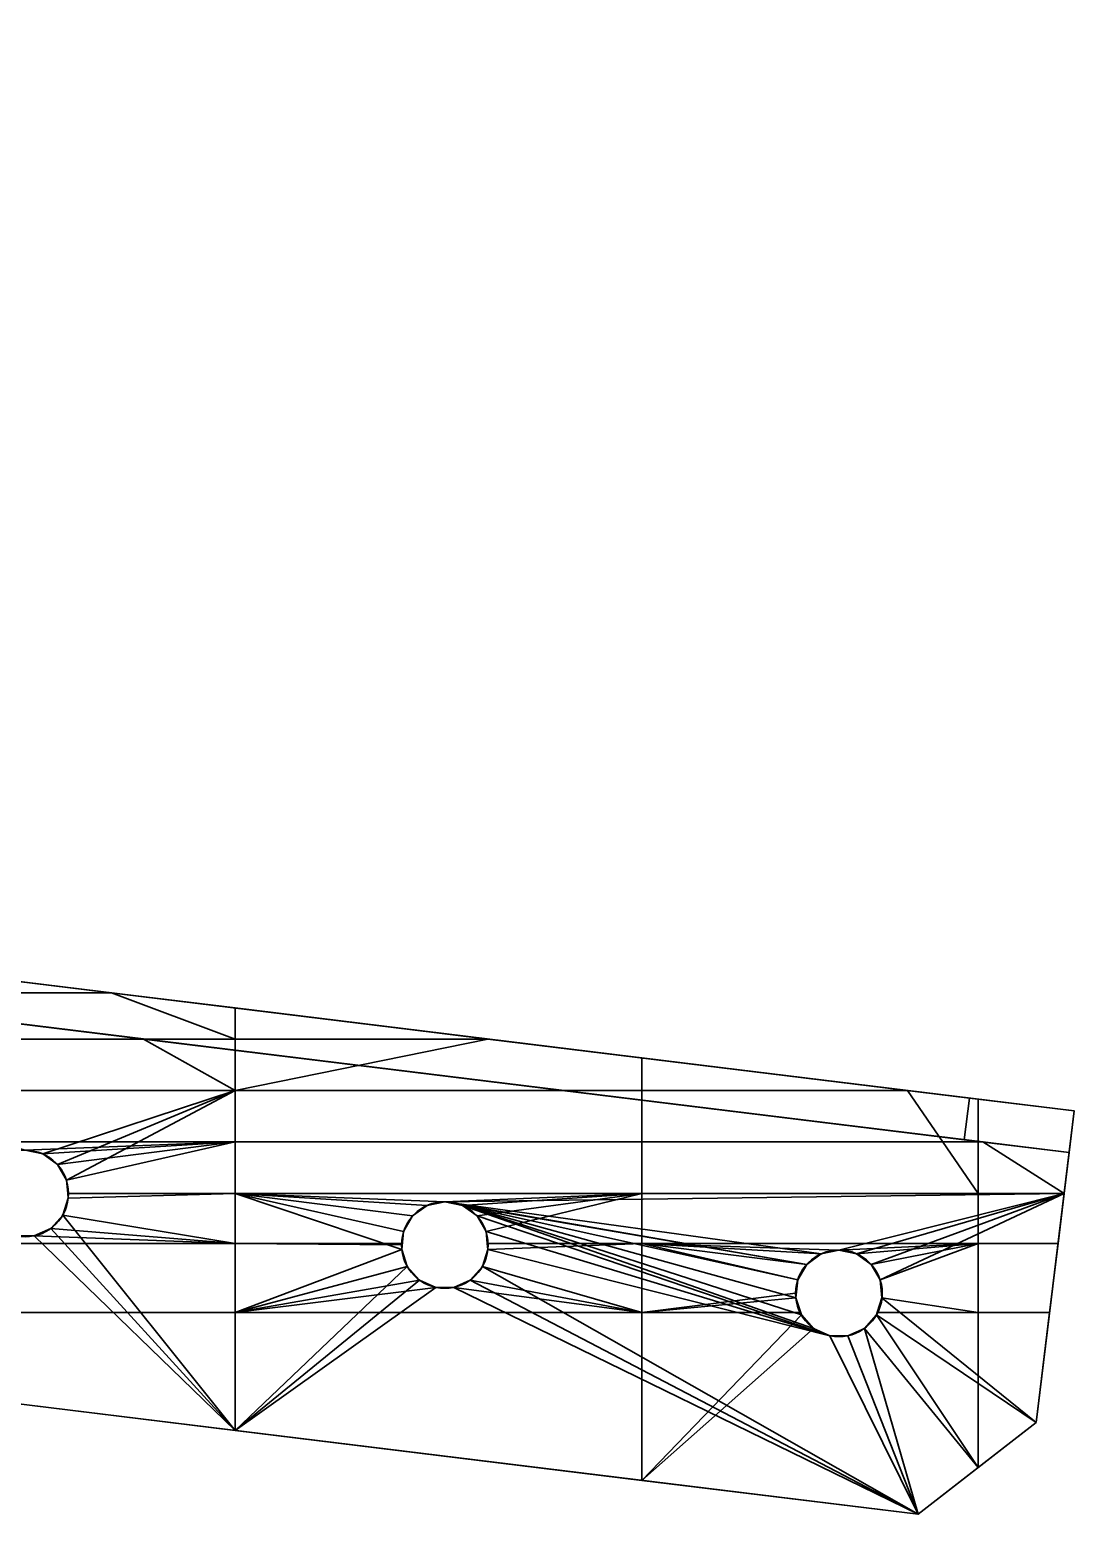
# Model space of a CAD drawing. Header units: millimetres. Extents: x 0 to 419, y 0 to 190.
# Drawn here: x 369.9 to 419.4, y 119.4 to 189.7 of the extents above; entities that cross this region are included whole.
import ezdxf

# ---------------------------------------------------------------- set-up
doc = ezdxf.new("R2010")
doc.units = ezdxf.units.MM
doc.layers.add('1', color=7, linetype='Continuous', true_color=0xffffff)

# ---------------------------------------------------------------- blocks, each defined once
blk = doc.blocks.new('UG_SURFACE_001')
at = {"layer": '1', "color": 252, "linetype": 'Continuous', "lineweight": 35}
for points in [[(254.704952, 158.726171, 3.5), (2.492546, 189.693958, 16.5), (7.492546, 189.08003, 21.500001), (414.399207, 139.11818, 21.500001)], [(414.157271, 137.147874, 21.500001), (414.399207, 139.11818, 21.500001), (7.492546, 189.08003, 21.500001), (7.492546, 187.080026, 21.500001)], [(101.747163, 175.507024, 5.5), (419.120014, 136.538535, 16.5), (414.157271, 137.147874, 21.500001), (7.492546, 187.080026, 21.500001)], [(419.120014, 136.538535, 16.5), (101.747163, 175.507024, 5.5), (117.274627, 173.60048, 5.5)], [(419.120014, 136.538535, 16.5), (117.274627, 173.60048, 5.5), (121.598087, 173.069626, 5.5)], [(419.120014, 136.538535, 16.5), (121.598087, 173.069626, 5.5), (141.199008, 170.66294, 5.5)], [(141.199008, 170.66294, 5.5), (156.976476, 168.725714, 5.5), (419.120014, 136.538535, 16.5)], [(419.120014, 136.538535, 16.5), (156.976476, 168.725714, 5.5), (161.549926, 168.164164, 5.5)], [(419.120014, 136.538535, 16.5), (161.549926, 168.164164, 5.5), (176.827401, 166.288331, 5.5)], [(176.827401, 166.288331, 5.5), (194.642231, 164.100945, 5.5), (419.120014, 136.538535, 16.5)], [(419.120014, 136.538535, 16.5), (194.642231, 164.100945, 5.5), (201.001778, 163.320079, 5.5)], [(201.001778, 163.320079, 5.5), (216.529235, 161.41355, 5.5), (419.120014, 136.538535, 16.5)], [(419.120014, 136.538535, 16.5), (216.529235, 161.41355, 5.5), (220.852703, 160.882697, 5.5)], [(220.852703, 160.882697, 5.5), (240.703627, 158.445314, 5.5), (419.120014, 136.538535, 16.5)], [(419.120014, 136.538535, 16.5), (240.703627, 158.445314, 5.5), (256.231099, 156.538785, 5.5)], [(414.399207, 139.11818, 21.500001), (260.30454, 158.038616, 3.5), (254.704952, 158.726171, 3.5)], [(414.399207, 139.11818, 21.500001), (272.519767, 156.538785, 3.5), (260.30454, 158.038616, 3.5)], [(419.120014, 136.538535, 16.5), (256.231099, 156.538785, 5.5), (260.30454, 156.038627, 5.5)], [(260.30454, 156.038627, 5.5), (276.082009, 154.101387, 5.5), (419.120014, 136.538535, 16.5)], [(414.399207, 139.11818, 21.500001), (280.655473, 155.53984, 3.5), (272.519767, 156.538785, 3.5)], [(414.399207, 139.11818, 21.500001), (292.370707, 154.101387, 3.5), (280.655473, 155.53984, 3.5)], [(419.120014, 136.538535, 16.5), (276.082009, 154.101387, 5.5), (295.932919, 151.664004, 5.5)], [(414.399207, 139.11818, 21.500001), (300.256401, 153.133154, 3.5), (292.370707, 154.101387, 3.5)], [(414.399207, 139.11818, 21.500001), (312.221617, 151.664004, 3.5), (300.256401, 153.133154, 3.5)], [(419.120014, 136.538535, 16.5), (295.932919, 151.664004, 5.5), (300.256401, 151.13315, 5.5)], [(300.256401, 151.13315, 5.5), (313.747764, 149.476618, 5.5), (419.120014, 136.538535, 16.5)], [(414.399207, 139.11818, 21.500001), (320.107311, 150.695771, 3.5), (312.221617, 151.664004, 3.5)], [(414.399207, 139.11818, 21.500001), (351.923466, 146.789238, 3.5), (320.107311, 150.695771, 3.5)], [(419.120014, 136.538535, 16.5), (313.747764, 149.476618, 5.5), (320.107311, 148.695767, 5.5)], [(419.120014, 136.538535, 16.5), (320.107311, 148.695767, 5.5), (339.958251, 146.258384, 5.5)], [(419.120014, 136.538535, 16.5), (339.958251, 146.258384, 5.5), (357.521802, 144.101843, 5.5)], [(414.399207, 139.11818, 21.500001), (359.80916, 145.82099, 3.5), (351.923466, 146.789238, 3.5)], [(373.81047, 144.101843, 3.5), (359.80916, 144.101843, 3.5), (359.80916, 145.82099, 3.5)], [(414.399207, 139.11818, 21.500001), (373.81047, 144.101843, 3.5), (359.80916, 145.82099, 3.5)], [(419.120014, 136.538535, 16.5), (357.521802, 144.101843, 5.5), (359.80916, 143.820986, 5.5)], [(379.66007, 141.914457, 3.5), (359.80916, 141.914457, 3.5), (359.80916, 144.101843, 3.5), (373.81047, 144.101843, 3.5)], [(373.81047, 144.101843, 3.5), (379.66007, 143.383607, 3.5), (379.66007, 141.914457, 3.5)], [(414.399207, 139.11818, 21.500001), (379.66007, 143.383607, 3.5), (373.81047, 144.101843, 3.5)], [(359.80916, 143.820986, 5.5), (359.80916, 141.914457, 5.5), (375.336617, 141.914457, 5.5)], [(419.120014, 136.538535, 16.5), (359.80916, 143.820986, 5.5), (375.336617, 141.914457, 5.5)], [(391.625315, 141.914457, 3.5), (379.66007, 141.914457, 3.5), (379.66007, 143.383607, 3.5)], [(414.399207, 139.11818, 21.500001), (391.625315, 141.914457, 3.5), (379.66007, 143.383607, 3.5)], [(359.80916, 141.914457, 3.5), (379.66007, 141.914457, 3.5), (379.66007, 139.477074, 3.5), (359.80916, 139.477074, 3.5)], [(375.336617, 141.914457, 5.5), (359.80916, 141.914457, 5.5), (359.80916, 139.477074, 5.5), (379.66007, 139.477074, 5.5)], [(379.66007, 139.477074, 5.5), (379.66007, 141.383603, 5.5), (375.336617, 141.914457, 5.5)], [(419.120014, 136.538535, 16.5), (375.336617, 141.914457, 5.5), (379.66007, 141.383603, 5.5)], [(379.66007, 139.477074, 3.5), (379.66007, 141.914457, 3.5), (391.625315, 141.914457, 3.5)], [(391.625315, 141.914457, 3.5), (398.906201, 141.020477, 3.5), (398.906201, 139.477074, 3.5), (379.66007, 139.477074, 3.5)], [(379.66007, 141.383603, 5.5), (379.66007, 139.477074, 5.5), (395.187557, 139.477074, 5.5)], [(419.120014, 136.538535, 16.5), (379.66007, 141.383603, 5.5), (395.187557, 139.477074, 5.5)], [(414.399207, 139.11818, 21.500001), (398.906201, 141.020477, 3.5), (391.625315, 141.914457, 3.5)], [(411.476254, 139.477074, 3.5), (398.906201, 139.477074, 3.5), (398.906201, 141.020477, 3.5)], [(414.399207, 139.11818, 21.500001), (411.476254, 139.477074, 3.5), (398.906201, 141.020477, 3.5)], [(370.568424, 136.475071, 3.5), (369.734615, 136.652291, 3.5), (359.80916, 139.477074, 3.5), (379.66007, 139.477074, 3.5)], [(379.66007, 137.039676, 5.5), (379.66007, 139.477074, 5.5), (359.80916, 139.477074, 5.5), (359.80916, 137.039676, 5.5)], [(379.66007, 139.477074, 3.5), (371.25808, 135.97402, 3.5), (370.568424, 136.475071, 3.5)], [(371.684283, 135.235786, 3.5), (371.25808, 135.97402, 3.5), (379.66007, 139.477074, 3.5)], [(379.66007, 139.477074, 3.5), (379.66007, 134.602293, 3.5), (371.750861, 134.602293, 3.5), (371.684283, 135.235786, 3.5)], [(379.66007, 139.477074, 3.5), (398.906201, 139.477074, 3.5), (398.906201, 134.602293, 3.5), (379.66007, 134.602293, 3.5)], [(395.187557, 139.477074, 5.5), (379.66007, 139.477074, 5.5), (379.66007, 137.039676, 5.5), (415.038466, 137.039676, 5.5)], [(419.120014, 136.538535, 16.5), (395.187557, 139.477074, 5.5), (415.038466, 137.039676, 5.5)], [(414.81939, 134.602293, 3.5), (398.906201, 134.602293, 3.5), (398.906201, 139.477074, 3.5), (411.476254, 139.477074, 3.5)], [(411.476254, 139.477074, 3.5), (414.81939, 139.066577, 3.5), (414.81939, 134.602293, 3.5)], [(414.399207, 139.11818, 21.500001), (414.81939, 139.066577, 3.5), (411.476254, 139.477074, 3.5)], [(414.399207, 139.11818, 21.500001), (414.157271, 137.147874, 21.500001), (419.120014, 136.538535, 16.5), (419.361919, 138.508826, 16.5)], [(414.399207, 139.11818, 21.500001), (419.361919, 138.508826, 16.5), (419.361919, 138.508826, 3.5), (414.81939, 139.066577, 3.5)], [(419.361919, 138.508826, 3.5), (418.882281, 134.602293, 3.5), (414.81939, 134.602293, 3.5), (414.81939, 139.066577, 3.5)], [(418.882281, 134.602293, 3.5), (419.361919, 138.508826, 3.5), (419.120014, 136.538535, 5.5), (418.882281, 134.602293, 5.5)], [(419.361919, 138.508826, 3.5), (419.361919, 138.508826, 16.5), (419.120014, 136.538535, 16.5), (419.120014, 136.538535, 5.5)], [(379.66007, 137.039676, 5.5), (359.80916, 137.039676, 5.5), (369.734615, 136.652291, 5.5)], [(369.734615, 136.652291, 5.5), (370.568424, 136.475071, 5.5), (379.66007, 137.039676, 5.5)], [(370.568424, 136.475071, 3.5), (370.568424, 136.475071, 5.5), (369.734615, 136.652291, 5.5), (369.734615, 136.652291, 3.5)], [(370.568424, 136.475071, 5.5), (371.25808, 135.97402, 5.5), (379.66007, 137.039676, 5.5)], [(371.25808, 135.97402, 3.5), (371.25808, 135.97402, 5.5), (370.568424, 136.475071, 5.5), (370.568424, 136.475071, 3.5)], [(379.66007, 137.039676, 5.5), (371.25808, 135.97402, 5.5), (371.684283, 135.235786, 5.5)], [(371.684283, 135.235786, 5.5), (371.750861, 134.602293, 5.5), (379.66007, 134.602293, 5.5), (379.66007, 137.039676, 5.5)], [(415.038466, 137.039676, 5.5), (379.66007, 137.039676, 5.5), (379.66007, 134.602293, 5.5), (418.882281, 134.602293, 5.5)], [(418.882281, 134.602293, 5.5), (419.120014, 136.538535, 5.5), (415.038466, 137.039676, 5.5)], [(415.038466, 137.039676, 5.5), (419.120014, 136.538535, 5.5), (419.120014, 136.538535, 16.5)], [(371.684283, 135.235786, 3.5), (371.684283, 135.235786, 5.5), (371.25808, 135.97402, 5.5), (371.25808, 135.97402, 3.5)], [(371.750861, 134.602293, 5.5), (371.684283, 135.235786, 5.5), (371.684283, 135.235786, 3.5), (371.750861, 134.602293, 3.5)], [(379.66007, 134.602293, 3.5), (379.66007, 132.239178, 3.5), (371.509969, 133.577302, 3.5), (371.773392, 134.388015, 3.5)], [(371.773392, 134.388015, 5.5), (371.509969, 133.577302, 5.5), (379.66007, 123.383604, 5.5), (379.66007, 134.602293, 5.5)], [(371.509969, 133.577302, 3.5), (371.509969, 133.577302, 5.5), (371.773392, 134.388015, 5.5), (371.773392, 134.388015, 3.5)], [(371.773392, 134.388015, 3.5), (371.750861, 134.602293, 3.5), (379.66007, 134.602293, 3.5)], [(371.750861, 134.602293, 3.5), (371.773392, 134.388015, 3.5), (371.773392, 134.388015, 5.5), (371.750861, 134.602293, 5.5)], [(379.66007, 134.602293, 5.5), (371.750861, 134.602293, 5.5), (371.773392, 134.388015, 5.5)], [(379.66007, 134.602293, 3.5), (398.906201, 134.602293, 3.5), (389.585555, 134.214908, 3.5)], [(379.66007, 134.602293, 3.5), (388.06209, 133.536622, 3.5), (387.635887, 132.798389, 3.5)], [(389.585555, 134.214908, 3.5), (388.751745, 134.037673, 3.5), (379.66007, 134.602293, 3.5)], [(388.751745, 134.037673, 3.5), (388.06209, 133.536622, 3.5), (379.66007, 134.602293, 3.5)], [(387.635887, 132.798389, 3.5), (387.547314, 132.239178, 3.5), (379.66007, 132.239178, 3.5), (379.66007, 134.602293, 3.5)], [(418.882281, 134.602293, 5.5), (379.66007, 134.602293, 5.5), (389.585555, 134.214908, 5.5)], [(387.8102, 131.139904, 5.5), (387.546778, 131.950632, 5.5), (379.66007, 134.602293, 5.5), (379.66007, 123.383604, 5.5)], [(379.66007, 134.602293, 5.5), (388.06209, 133.536622, 5.5), (388.751745, 134.037673, 5.5)], [(387.546778, 131.950632, 5.5), (387.635887, 132.798389, 5.5), (379.66007, 134.602293, 5.5)], [(387.635887, 132.798389, 5.5), (388.06209, 133.536622, 5.5), (379.66007, 134.602293, 5.5)], [(388.751745, 134.037673, 5.5), (389.585555, 134.214908, 5.5), (379.66007, 134.602293, 5.5)], [(390.419364, 134.037673, 3.5), (389.585555, 134.214908, 3.5), (398.906201, 134.602293, 3.5)], [(389.585555, 134.214908, 5.5), (407.393038, 131.74881, 5.5), (408.226848, 131.926045, 5.5), (418.882281, 134.602293, 5.5)], [(398.906201, 134.602293, 3.5), (391.10899, 133.536622, 3.5), (390.419364, 134.037673, 3.5)], [(391.535223, 132.798389, 3.5), (391.10899, 133.536622, 3.5), (398.906201, 134.602293, 3.5)], [(398.906201, 134.602293, 3.5), (398.906201, 132.239178, 3.5), (391.593993, 132.239178, 3.5), (391.535223, 132.798389, 3.5)], [(398.906201, 134.602293, 3.5), (414.81939, 134.602293, 3.5), (414.81939, 132.239178, 3.5), (398.906201, 132.239178, 3.5)], [(418.882281, 134.602293, 5.5), (408.226848, 131.926045, 5.5), (409.060657, 131.74881, 5.5)], [(409.060657, 131.74881, 5.5), (409.750313, 131.247759, 5.5), (418.882281, 134.602293, 5.5)], [(418.882281, 134.602293, 5.5), (409.750313, 131.247759, 5.5), (410.176516, 130.509526, 5.5)], [(417.552054, 123.768605, 5.5), (418.882281, 134.602293, 5.5), (410.176516, 130.509526, 5.5), (410.265625, 129.661754, 5.5)], [(418.592125, 132.239178, 3.5), (414.81939, 132.239178, 3.5), (414.81939, 134.602293, 3.5), (418.882281, 134.602293, 3.5)], [(418.882281, 134.602293, 5.5), (417.552054, 123.768605, 5.5), (418.190777, 128.970474, 3.5), (418.592125, 132.239178, 3.5)], [(418.592125, 132.239178, 3.5), (418.882281, 134.602293, 3.5), (418.882281, 134.602293, 5.5)], [(379.66007, 132.239178, 3.5), (370.939583, 132.943809, 3.5), (371.509969, 133.577302, 3.5)], [(370.939583, 132.943809, 3.5), (370.939583, 132.943809, 5.5), (371.509969, 133.577302, 5.5), (371.509969, 133.577302, 3.5)], [(371.509969, 133.577302, 5.5), (370.939583, 132.943809, 5.5), (379.66007, 123.383604, 5.5)], [(388.06209, 133.536622, 3.5), (388.06209, 133.536622, 5.5), (387.635887, 132.798389, 5.5), (387.635887, 132.798389, 3.5)], [(388.751745, 134.037673, 3.5), (388.751745, 134.037673, 5.5), (388.06209, 133.536622, 5.5), (388.06209, 133.536622, 3.5)], [(389.585555, 134.214908, 3.5), (389.585555, 134.214908, 5.5), (388.751745, 134.037673, 5.5), (388.751745, 134.037673, 3.5)], [(390.419364, 134.037673, 3.5), (390.419364, 134.037673, 5.5), (389.585555, 134.214908, 5.5), (389.585555, 134.214908, 3.5)], [(406.703413, 131.247759, 5.5), (389.585555, 134.214908, 5.5), (390.419364, 134.037673, 5.5)], [(389.585555, 134.214908, 5.5), (406.703413, 131.247759, 5.5), (407.393038, 131.74881, 5.5)], [(391.10899, 133.536622, 3.5), (391.10899, 133.536622, 5.5), (390.419364, 134.037673, 5.5), (390.419364, 134.037673, 3.5)], [(390.419364, 134.037673, 5.5), (407.02191, 128.217563, 5.5), (406.451494, 128.851041, 5.5)], [(406.451494, 128.851041, 5.5), (406.188101, 129.661754, 5.5), (390.419364, 134.037673, 5.5)], [(406.188101, 129.661754, 5.5), (406.27718, 130.509526, 5.5), (390.419364, 134.037673, 5.5)], [(390.419364, 134.037673, 5.5), (406.27718, 130.509526, 5.5), (406.703413, 131.247759, 5.5)], [(407.800645, 127.870843, 5.5), (407.02191, 128.217563, 5.5), (390.419364, 134.037673, 5.5), (391.10899, 133.536622, 5.5)], [(391.535223, 132.798389, 3.5), (391.535223, 132.798389, 5.5), (391.10899, 133.536622, 5.5), (391.10899, 133.536622, 3.5)], [(407.800645, 127.870843, 5.5), (391.10899, 133.536622, 5.5), (391.535223, 132.798389, 5.5)], [(370.160848, 132.597089, 3.5), (370.939583, 132.943809, 3.5), (379.66007, 132.239178, 3.5)], [(370.160848, 132.597089, 3.5), (370.160848, 132.597089, 5.5), (370.939583, 132.943809, 5.5), (370.939583, 132.943809, 3.5)], [(379.66007, 123.383604, 5.5), (370.939583, 132.943809, 5.5), (370.160848, 132.597089, 5.5)], [(379.66007, 132.239178, 3.5), (359.80916, 132.239178, 3.5), (369.308412, 132.597089, 3.5), (370.160848, 132.597089, 3.5)], [(359.80916, 125.820994, 5.5), (379.66007, 123.383604, 5.5), (370.160848, 132.597089, 5.5), (369.308412, 132.597089, 5.5)], [(359.80916, 132.239178, 3.5), (379.66007, 132.239178, 3.5), (379.66007, 128.970474, 3.5), (359.80916, 128.970474, 3.5)], [(369.308412, 132.597089, 3.5), (369.308412, 132.597089, 5.5), (370.160848, 132.597089, 5.5), (370.160848, 132.597089, 3.5)], [(379.66007, 132.239178, 3.5), (387.547314, 132.239178, 3.5), (387.535542, 132.16491, 3.5)], [(387.535542, 132.16491, 3.5), (387.546778, 131.950632, 3.5), (379.66007, 128.970474, 3.5), (379.66007, 132.239178, 3.5)], [(387.535542, 132.16491, 3.5), (387.547314, 132.239178, 3.5), (387.546778, 131.950632, 5.5)], [(387.546778, 131.950632, 5.5), (387.546778, 131.950632, 3.5), (387.535542, 132.16491, 3.5)], [(387.635887, 132.798389, 5.5), (387.546778, 131.950632, 5.5), (387.547314, 132.239178, 3.5)], [(387.547314, 132.239178, 3.5), (387.635887, 132.798389, 3.5), (387.635887, 132.798389, 5.5)], [(398.906201, 132.239178, 3.5), (398.906201, 128.970474, 3.5), (391.360909, 131.139904, 3.5), (391.624302, 131.950632, 3.5)], [(391.624302, 131.950632, 5.5), (391.535223, 132.798389, 5.5), (391.535223, 132.798389, 3.5), (391.593993, 132.239178, 3.5)], [(407.800645, 127.870843, 5.5), (391.535223, 132.798389, 5.5), (391.624302, 131.950632, 5.5)], [(391.624302, 131.950632, 3.5), (391.593993, 132.239178, 3.5), (398.906201, 132.239178, 3.5)], [(391.593993, 132.239178, 3.5), (391.624302, 131.950632, 3.5), (391.624302, 131.950632, 5.5)], [(398.906201, 128.970474, 3.5), (398.906201, 132.239178, 3.5), (406.27718, 130.509526, 3.5), (406.176865, 129.876047, 3.5)], [(398.906201, 132.239178, 3.5), (414.81939, 132.239178, 3.5), (408.226848, 131.926045, 3.5)], [(398.906201, 132.239178, 3.5), (406.703413, 131.247759, 3.5), (406.27718, 130.509526, 3.5)], [(408.226848, 131.926045, 3.5), (407.393038, 131.74881, 3.5), (398.906201, 132.239178, 3.5)], [(407.393038, 131.74881, 3.5), (406.703413, 131.247759, 3.5), (398.906201, 132.239178, 3.5)], [(409.060657, 131.74881, 3.5), (408.226848, 131.926045, 3.5), (414.81939, 132.239178, 3.5)], [(414.81939, 132.239178, 3.5), (409.750313, 131.247759, 3.5), (409.060657, 131.74881, 3.5)], [(410.176516, 130.509526, 3.5), (409.750313, 131.247759, 3.5), (414.81939, 132.239178, 3.5)], [(410.265625, 129.661754, 3.5), (410.176516, 130.509526, 3.5), (414.81939, 132.239178, 3.5), (414.81939, 128.970474, 3.5)], [(418.190777, 128.970474, 3.5), (414.81939, 128.970474, 3.5), (414.81939, 132.239178, 3.5), (418.592125, 132.239178, 3.5)], [(387.546778, 131.950632, 3.5), (387.8102, 131.139904, 3.5), (379.66007, 128.970474, 3.5)], [(387.546778, 131.950632, 3.5), (387.546778, 131.950632, 5.5), (387.8102, 131.139904, 5.5), (387.8102, 131.139904, 3.5)], [(391.360909, 131.139904, 3.5), (391.360909, 131.139904, 5.5), (391.624302, 131.950632, 5.5), (391.624302, 131.950632, 3.5)], [(407.800645, 127.870843, 5.5), (391.624302, 131.950632, 5.5), (391.360909, 131.139904, 5.5), (411.979973, 119.415216, 5.5)], [(407.393038, 131.74881, 3.5), (407.393038, 131.74881, 5.5), (406.703413, 131.247759, 5.5), (406.703413, 131.247759, 3.5)], [(408.226848, 131.926045, 3.5), (408.226848, 131.926045, 5.5), (407.393038, 131.74881, 5.5), (407.393038, 131.74881, 3.5)], [(409.060657, 131.74881, 3.5), (409.060657, 131.74881, 5.5), (408.226848, 131.926045, 5.5), (408.226848, 131.926045, 3.5)], [(409.750313, 131.247759, 3.5), (409.750313, 131.247759, 5.5), (409.060657, 131.74881, 5.5), (409.060657, 131.74881, 3.5)], [(387.8102, 131.139904, 3.5), (388.380587, 130.506426, 3.5), (379.66007, 128.970474, 3.5)], [(379.66007, 123.383604, 5.5), (388.380587, 130.506426, 5.5), (387.8102, 131.139904, 5.5)], [(387.8102, 131.139904, 3.5), (387.8102, 131.139904, 5.5), (388.380587, 130.506426, 5.5), (388.380587, 130.506426, 3.5)], [(398.906201, 128.970474, 3.5), (390.790492, 130.506426, 3.5), (391.360909, 131.139904, 3.5)], [(390.790492, 130.506426, 3.5), (390.790492, 130.506426, 5.5), (391.360909, 131.139904, 5.5), (391.360909, 131.139904, 3.5)], [(391.360909, 131.139904, 5.5), (390.790492, 130.506426, 5.5), (411.979973, 119.415216, 5.5)], [(406.703413, 131.247759, 3.5), (406.703413, 131.247759, 5.5), (406.27718, 130.509526, 5.5), (406.27718, 130.509526, 3.5)], [(410.176516, 130.509526, 3.5), (410.176516, 130.509526, 5.5), (409.750313, 131.247759, 5.5), (409.750313, 131.247759, 3.5)], [(379.66007, 128.970474, 3.5), (388.380587, 130.506426, 3.5), (389.159322, 130.159706, 3.5)], [(389.159322, 130.159706, 5.5), (388.380587, 130.506426, 5.5), (379.66007, 123.383604, 5.5)], [(398.906201, 128.970474, 3.5), (379.66007, 128.970474, 3.5), (389.159322, 130.159706, 3.5), (390.011758, 130.159706, 3.5)], [(379.66007, 123.383604, 5.5), (411.979973, 119.415216, 5.5), (390.011758, 130.159706, 5.5), (389.159322, 130.159706, 5.5)], [(388.380587, 130.506426, 3.5), (388.380587, 130.506426, 5.5), (389.159322, 130.159706, 5.5), (389.159322, 130.159706, 3.5)], [(389.159322, 130.159706, 3.5), (389.159322, 130.159706, 5.5), (390.011758, 130.159706, 5.5), (390.011758, 130.159706, 3.5)], [(390.011758, 130.159706, 3.5), (390.790492, 130.506426, 3.5), (398.906201, 128.970474, 3.5)], [(390.011758, 130.159706, 3.5), (390.011758, 130.159706, 5.5), (390.790492, 130.506426, 5.5), (390.790492, 130.506426, 3.5)], [(390.790492, 130.506426, 5.5), (390.011758, 130.159706, 5.5), (411.979973, 119.415216, 5.5)], [(406.27718, 130.509526, 5.5), (406.188101, 129.661754, 5.5), (406.176865, 129.876047, 3.5)], [(406.176865, 129.876047, 3.5), (406.27718, 130.509526, 3.5), (406.27718, 130.509526, 5.5)], [(410.265625, 129.661754, 3.5), (410.265625, 129.661754, 5.5), (410.176516, 130.509526, 5.5), (410.176516, 130.509526, 3.5)], [(406.176865, 129.876047, 3.5), (406.188101, 129.661754, 3.5), (398.906201, 128.970474, 3.5)], [(406.188101, 129.661754, 3.5), (406.412691, 128.970474, 3.5), (398.906201, 128.970474, 3.5)], [(406.188101, 129.661754, 5.5), (406.188101, 129.661754, 3.5), (406.176865, 129.876047, 3.5)], [(406.412691, 128.970474, 3.5), (406.188101, 129.661754, 3.5), (406.188101, 129.661754, 5.5), (406.451494, 128.851041, 5.5)], [(410.002202, 128.851041, 5.5), (410.265625, 129.661754, 5.5), (410.265625, 129.661754, 3.5), (410.041004, 128.970474, 3.5)], [(417.552054, 123.768605, 5.5), (410.265625, 129.661754, 5.5), (410.002202, 128.851041, 5.5)], [(414.81939, 128.970474, 3.5), (410.041004, 128.970474, 3.5), (410.265625, 129.661754, 3.5)], [(359.80916, 125.820994, 3.5), (359.80916, 128.970474, 3.5), (379.66007, 128.970474, 3.5), (379.66007, 123.383604, 3.5)], [(379.66007, 123.383604, 3.5), (379.66007, 128.970474, 3.5), (398.906201, 128.970474, 3.5), (398.906201, 121.020474, 3.5)], [(398.906201, 121.020474, 3.5), (398.906201, 128.970474, 3.5), (406.412691, 128.970474, 3.5), (406.451494, 128.851041, 3.5)], [(406.451494, 128.851041, 3.5), (407.02191, 128.217563, 3.5), (398.906201, 121.020474, 3.5)], [(406.451494, 128.851041, 5.5), (406.451494, 128.851041, 3.5), (406.412691, 128.970474, 3.5)], [(406.451494, 128.851041, 3.5), (406.451494, 128.851041, 5.5), (407.02191, 128.217563, 5.5), (407.02191, 128.217563, 3.5)], [(414.81939, 121.633612, 3.5), (409.431815, 128.217563, 3.5), (410.002202, 128.851041, 3.5)], [(409.431815, 128.217563, 3.5), (409.431815, 128.217563, 5.5), (410.002202, 128.851041, 5.5), (410.002202, 128.851041, 3.5)], [(410.002202, 128.851041, 5.5), (409.431815, 128.217563, 5.5), (411.979973, 119.415216, 5.5), (417.552054, 123.768605, 5.5)], [(410.002202, 128.851041, 3.5), (410.041004, 128.970474, 3.5), (414.81939, 128.970474, 3.5), (414.81939, 121.633612, 3.5)], [(410.041004, 128.970474, 3.5), (410.002202, 128.851041, 3.5), (410.002202, 128.851041, 5.5)], [(414.81939, 121.633612, 3.5), (414.81939, 128.970474, 3.5), (418.190777, 128.970474, 3.5), (417.552054, 123.768605, 3.5)], [(417.552054, 123.768605, 5.5), (417.552054, 123.768605, 3.5), (418.190777, 128.970474, 3.5)], [(411.979973, 119.415216, 3.5), (398.906201, 121.020474, 3.5), (407.02191, 128.217563, 3.5), (407.800645, 127.870843, 3.5)], [(407.02191, 128.217563, 3.5), (407.02191, 128.217563, 5.5), (407.800645, 127.870843, 5.5), (407.800645, 127.870843, 3.5)], [(408.65308, 127.870843, 3.5), (409.431815, 128.217563, 3.5), (414.81939, 121.633612, 3.5), (411.979973, 119.415216, 3.5)], [(408.65308, 127.870843, 3.5), (408.65308, 127.870843, 5.5), (409.431815, 128.217563, 5.5), (409.431815, 128.217563, 3.5)], [(409.431815, 128.217563, 5.5), (408.65308, 127.870843, 5.5), (411.979973, 119.415216, 5.5)], [(411.979973, 119.415216, 3.5), (407.800645, 127.870843, 3.5), (408.65308, 127.870843, 3.5)], [(407.800645, 127.870843, 3.5), (407.800645, 127.870843, 5.5), (408.65308, 127.870843, 5.5), (408.65308, 127.870843, 3.5)], [(411.979973, 119.415216, 5.5), (408.65308, 127.870843, 5.5), (407.800645, 127.870843, 5.5)], [(359.80916, 125.820994, 3.5), (379.66007, 123.383604, 3.5), (379.66007, 123.383604, 5.5), (359.80916, 125.820994, 5.5)], [(417.552054, 123.768605, 5.5), (411.979973, 119.415216, 5.5), (411.979973, 119.415216, 3.5), (414.81939, 121.633612, 3.5)], [(414.81939, 121.633612, 3.5), (417.552054, 123.768605, 3.5), (417.552054, 123.768605, 5.5)], [(411.979973, 119.415216, 5.5), (379.66007, 123.383604, 5.5), (379.66007, 123.383604, 3.5), (398.906201, 121.020474, 3.5)], [(398.906201, 121.020474, 3.5), (411.979973, 119.415216, 3.5), (411.979973, 119.415216, 5.5)]]:
    blk.add_3dface(points, dxfattribs=at)

msp = doc.modelspace()

# ---------------------------------------------------------------- linework, layer by layer
at = {"layer": '1', "color": 252, "linetype": 'Continuous', "lineweight": 35}
for p, q in [((419.36193, 138.50883, 3.5), (2.492546, 189.693954, 3.5)), ((414.399199, 139.118176, 21.5), (7.492546, 189.080031, 21.5)), ((419.120008, 136.538534, 5.5), (2.492546, 187.693954, 5.5)), ((414.157277, 137.147881, 21.5), (7.492546, 187.080031, 21.5)), ((411.97998, 119.415219, 3.5), (7.455277, 169.084607, 3.5)), ((411.97998, 119.415219, 5.5), (7.455277, 169.084607, 5.5)), ((414.157277, 137.147881, 21.5), (414.399199, 139.118176, 21.5)), ((414.399199, 139.118176, 21.5), (419.36193, 138.50883, 16.5)), ((417.552058, 123.768603, 3.5), (419.36193, 138.50883, 3.5)), ((419.36193, 138.50883, 16.5), (419.120008, 136.538534, 16.5)), ((419.36193, 138.50883, 16.5), (419.36193, 138.50883, 3.5)), ((419.120008, 136.538534, 16.5), (414.157277, 137.147881, 21.5)), ((419.120008, 136.538534, 5.5), (417.552058, 123.768603, 5.5)), ((419.120008, 136.538534, 16.5), (419.120008, 136.538534, 5.5)), ((411.97998, 119.415219, 5.5), (417.552058, 123.768603, 5.5)), ((417.552058, 123.768603, 3.5), (411.97998, 119.415219, 3.5)), ((417.552058, 123.768603, 5.5), (417.552058, 123.768603, 3.5)), ((411.97998, 119.415219, 3.5), (411.97998, 119.415219, 5.5))]:
    msp.add_line(p, q, dxfattribs=at)
at = {"layer": '1', "color": 252, "linetype": 'Continuous', "lineweight": 35, "extrusion": (0, 0, -1)}
for centre in [(-369.734622, 134.602297, -3.5), (-389.585545, 132.16491, -3.5), (-408.226859, 129.876044, -3.5)]:
    msp.add_circle(centre, 2.05, dxfattribs=at)
at = {"layer": '1', "color": 252, "linetype": 'Continuous', "lineweight": 35, "extrusion": (2.9583e-16, 2.38099e-15, -1)}
for centre in [(-369.734622, 134.602297, -5.5), (-389.585545, 132.16491, -5.5), (-408.226859, 129.876044, -5.5)]:
    msp.add_circle(centre, 2.05, dxfattribs=at)

# ---------------------------------------------------------------- block references
at = {"layer": '1', "color": 252, "linetype": 'Continuous', "lineweight": 35}
msp.add_blockref('UG_SURFACE_001', (0, 0), dxfattribs=at)

doc.saveas('drawing.dxf')
